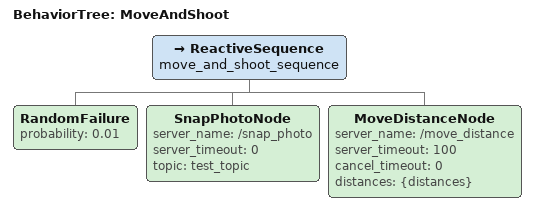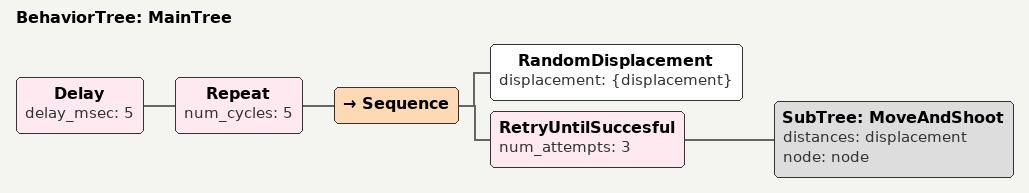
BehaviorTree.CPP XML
<root main_tree_to_execute="MainTree">

    <BehaviorTree ID="MoveAndShoot">
        <ReactiveSequence name="move_and_shoot_sequence">
            <!-- Non-uniform failure probability, good for test halting behavior of action/service -->
            <!-- Pinged at around 10Hz -->
            <RandomFailure probability="0.01"/>
            <!-- Test the service node -->
            <SnapPhotoNode server_name="/snap_photo" server_timeout="0" topic="test_topic"/>
            <!-- Test the action node -->
            <MoveDistanceNode server_name="/move_distance" server_timeout="100" cancel_timeout="0" distances="{distances}"/>
        </ReactiveSequence>
    </BehaviorTree>

    <BehaviorTree ID="MainTree">
        <Delay delay_msec="5">
            <Repeat num_cycles="5">
                <Sequence>
                    <!-- Test remapping ports between trees -->
                    <RandomDisplacement displacement="{displacement}"/>
                    <!-- Keep this going in case of random failure -->
                    <RetryUntilSuccesful num_attempts="3">
                        <SubTree ID="MoveAndShoot" distances="displacement" node="node"/>
                    </RetryUntilSuccesful>
                </Sequence>
            </Repeat>
        </Delay>
    </BehaviorTree>

</root>
